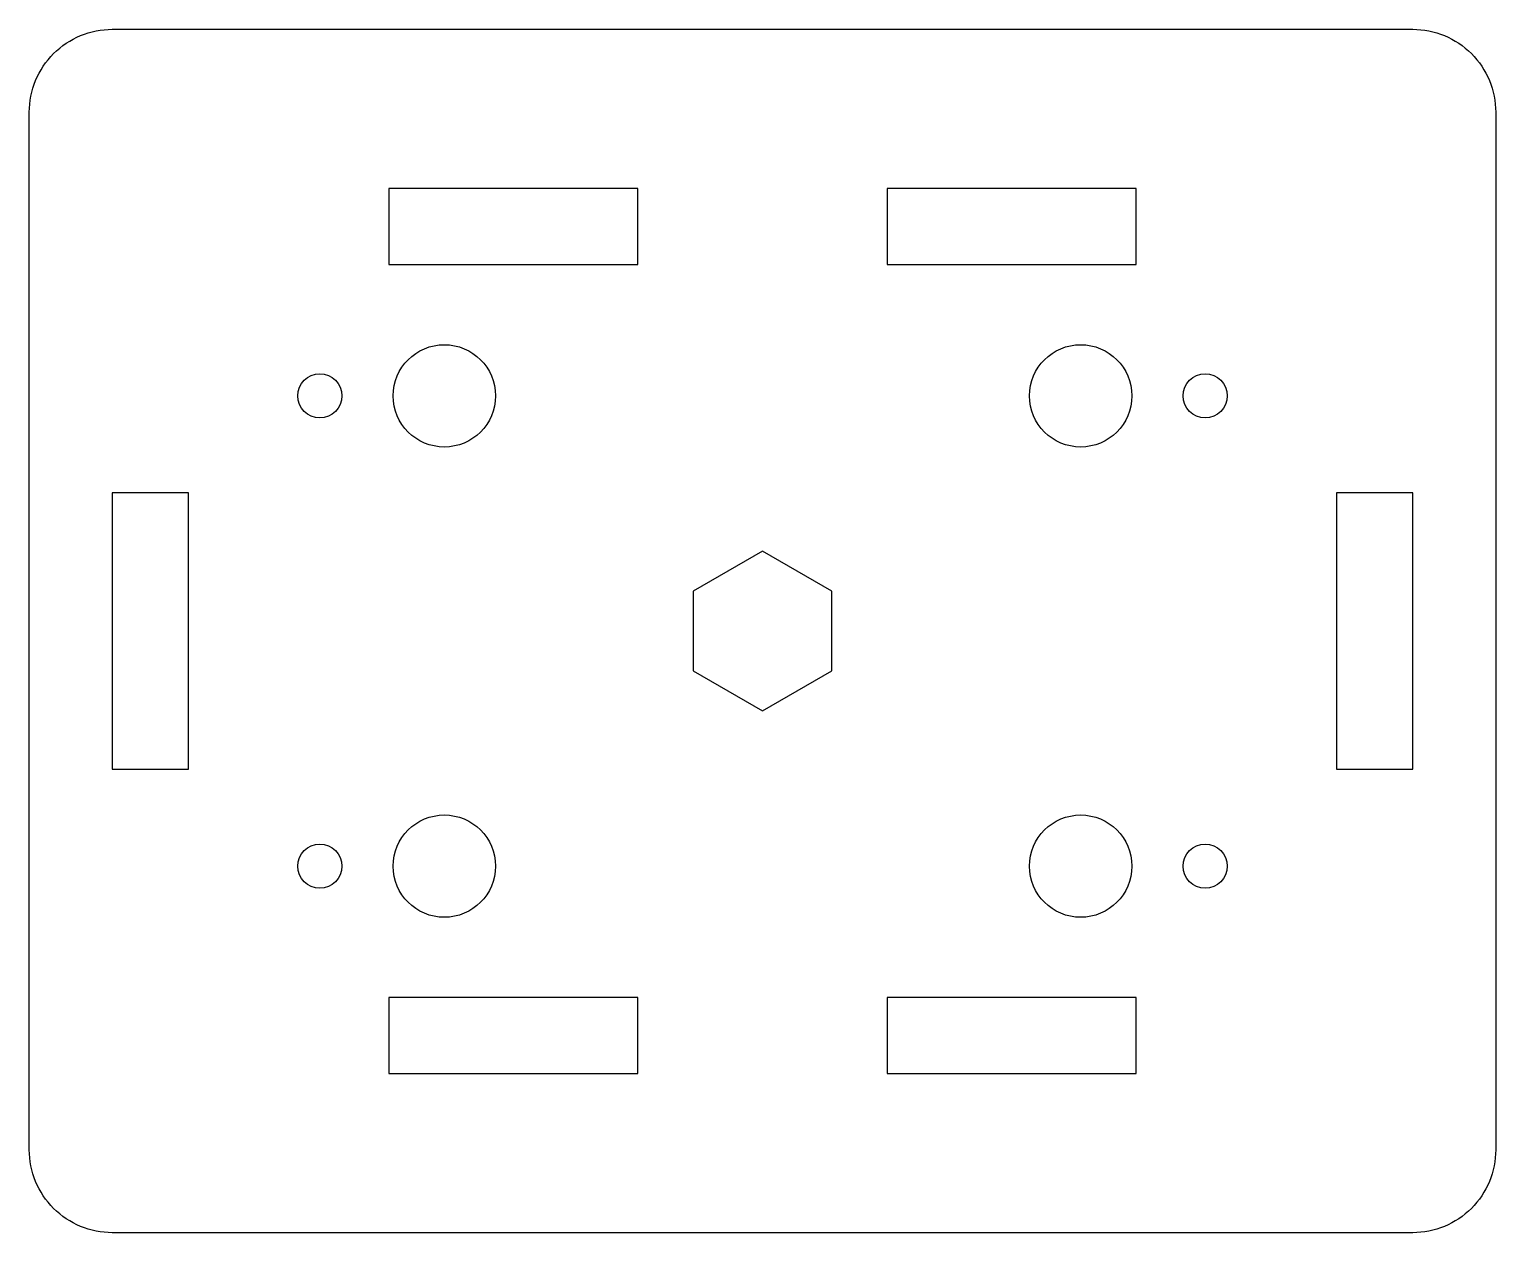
# Model space of a CAD drawing. Header units: millimetres. Extents: x -53 to 53, y -44 to 44.
import ezdxf

# ---------------------------------------------------------------- set-up
doc = ezdxf.new("R2010")
doc.units = ezdxf.units.MM
doc.layers.get('0').update_dxf_attribs({"linetype": 'CONTINUOUS'})

msp = doc.modelspace()

# ---------------------------------------------------------------- linework, layer by layer
msp.add_lwpolyline([(53, -37.5, -0.414214), (47, -43.5), (-47, -43.5, -0.414214), (-53, -37.5), (-53, 37.5, -0.414214), (-47, 43.5), (47, 43.5, -0.414214), (53, 37.5)], format="xyb", close=True)
for points in [[(-27, 32), (-27, 26.5), (-9, 26.5), (-9, 32)], [(27, 26.5), (27, 32), (9, 32), (9, 26.5)], [(-47, -10), (-41.5, -10), (-41.5, 10), (-47, 10)], [(41.5, -10), (47, -10), (47, 10), (41.5, 10)], [(5, 2.89), (0, 5.77), (-5, 2.89), (-5, -2.89), (0, -5.77), (5, -2.89)], [(-9, -32), (-9, -26.5), (-27, -26.5), (-27, -32)], [(27, -32), (27, -26.5), (9, -26.5), (9, -32)]]:
    msp.add_lwpolyline(points, close=True)
for centre, radius in [((-23, 17), 3.7), ((23, 17), 3.7), ((-32, 17), 1.6), ((32, 17), 1.6), ((-23, -17), 3.7), ((23, -17), 3.7), ((-32, -17), 1.6), ((32, -17), 1.6)]:
    msp.add_circle(centre, radius)

doc.saveas('drawing.dxf')
